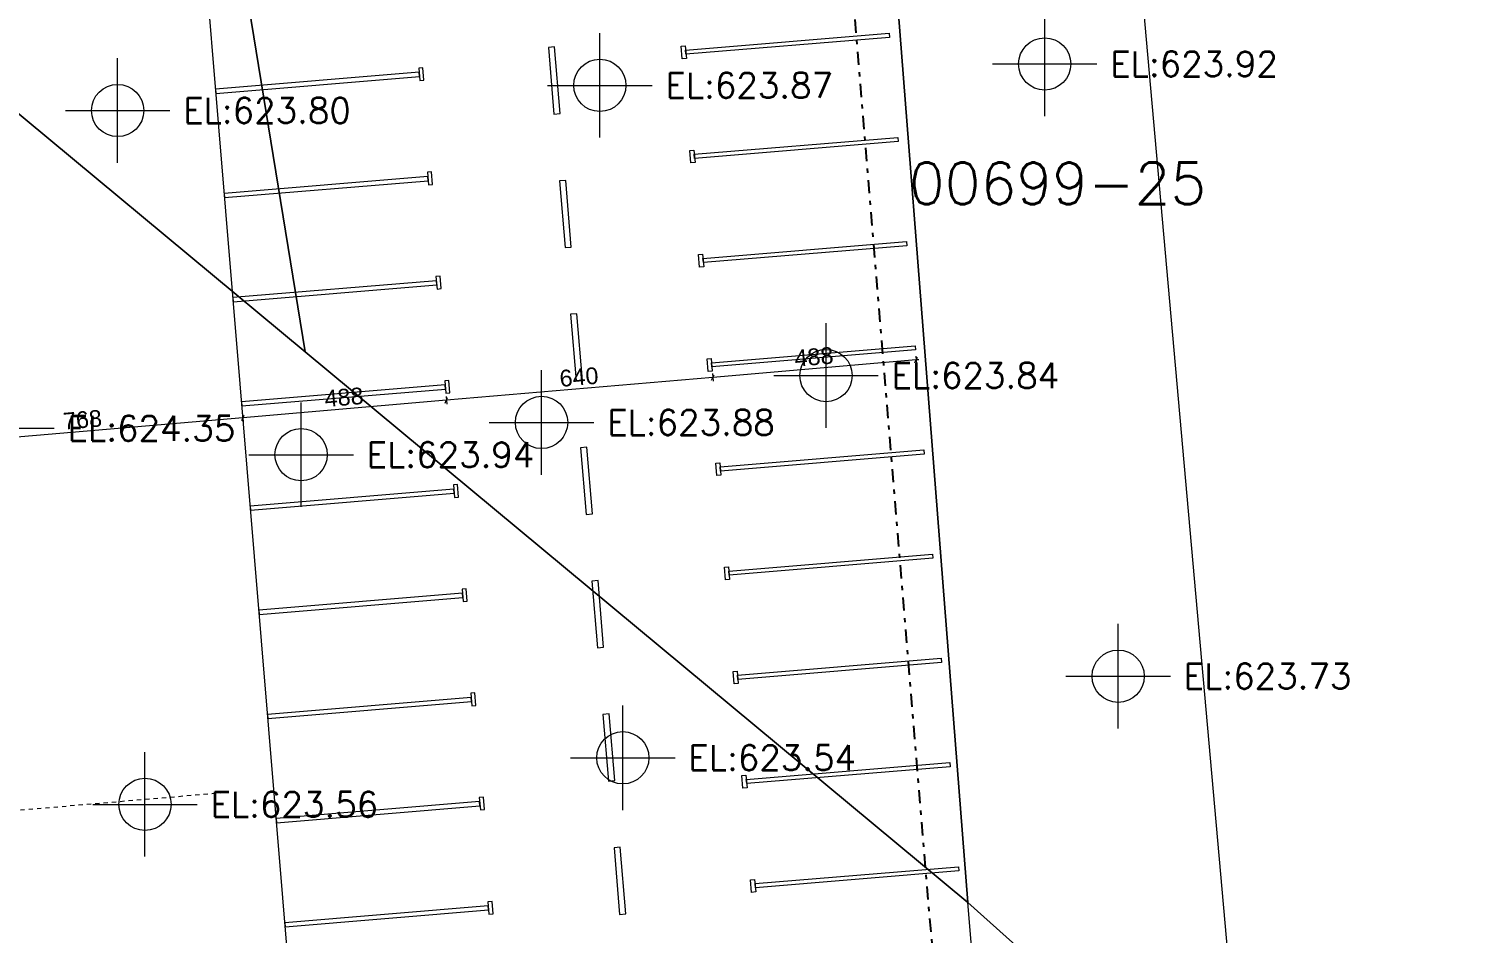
# Model space of a CAD drawing. Header units: metres. Extents: x 7516628 to 7516794, y 4692096 to 4692450.
# Drawn here: x 7516728.59 to 7516762.82, y 4692247.85 to 4692269.49 of the extents above; entities that cross this region are included whole.
import ezdxf

# ---------------------------------------------------------------- set-up
doc = ezdxf.new("R2010")
doc.units = ezdxf.units.M
doc.linetypes.add('Dot & Dashed', pattern=[670.277762, 317.5, -176.388889, 0, -176.388874])
doc.linetypes.add('HIDDEN', pattern=[0.375, 0.25, -0.125])
for name, color, linetype, lineweight in [('dtm label', 1, 'Continuous', 0), ('New_2D Drafting - General_Pen_No__68', 20, 'Continuous', 0), ('New_Dimensioning - General', 7, 'Continuous', 0), ('New_Dimensioning - General_Pen_No__1', 7, 'Continuous', 0), ('New_Dimensioning - General_Pen_No__142', 8, 'Continuous', 0), ('New_Dimensioning - General_Pen_No__161', 251, 'Continuous', 0), ('New_Drawing & Figure_Pen_No__58', 12, 'Continuous', 0), ('New_Structural - Bearing', 7, 'Continuous', 0), ('New_Structural - Bearing_Pen_No__1', 7, 'Continuous', 0), ('New_Structural - Bearing_Pen_No__184', 254, 'Continuous', 0), ('niveleta lartesite', 5, 'Continuous', 0), ('nr parcela', 7, 'Continuous', 0), ('Parcela Baze', 7, 'Continuous', 0), ('projekt', 7, 'Continuous', 0)]:
    doc.layers.add(name, color=color, linetype=linetype, lineweight=lineweight)
doc.styles.add('GENERATED_STYLE_1', font='arial.ttf')
doc.styles.get("Standard").update_dxf_attribs({"font": 'simplex.shx'})
doc.dimstyles.new('GENERATED_STYLE__1', dxfattribs={"dimtxt": 400, "dimasz": 95, "dimexe": 0.18, "dimexo": 100000, "dimgap": 0, "dimtad": 1, "dimdec": 0, "dimlfac": 0.1, "dimzin": 0, "dimdsep": 46, "dimtxsty": 'GENERATED_STYLE_1', "dimblk": 'ARROWHEAD_2', "dimblk1": 'ARROWHEAD_2', "dimblk2": 'ARROWHEAD_2', "dimcen": 0.09, "dimclrd": 251, "dimclre": 251, "dimclrt": 7, "dimadec": 0, "dimazin": 0, "dimtfac": 1, "dimtdec": 4, "dimtmove": 0, "dimatfit": 3, "dimfxl": 1, "dimtolj": 1, "dimtzin": 0, "dimarcsym": 0})

# ---------------------------------------------------------------- blocks, each defined once
blk = doc.blocks.new('Slab_35', base_point=(-22076, 78576))
at = {"layer": 'New_Structural - Bearing_Pen_No__184', "color": 254, "linetype": 'Continuous', "lineweight": 0, "flags": 128}
blk.add_lwpolyline([(-22076, 78576), (-46304, 74555), (-45595, 72138), (-25760, 75431), (-17612, 45683), (-7877, 10142), (-11542, 9138), (-8829, -768), (-6017, -26230), (-4312, -41660), (379, -96771), (-19549, -98468), (-19555, -98392), (-19753, -98424), (-19722, -98794), (405, -97073), (412, -97157), (8023, -96506), (0, 0), (-2953, 11491), (-19643, 76446), (-19812, 77101, 0.388951)], format="xyb", close=True, dxfattribs=at)
blk = doc.blocks.new('Slab_40', base_point=(6883, -82797))
at = {"layer": 'New_Structural - Bearing_Pen_No__1', "color": 7, "linetype": 'Continuous', "lineweight": 13, "flags": 128}
blk.add_lwpolyline([(6883, -82797), (11749, -82392), (11740, -82293), (6875, -82697)], close=True, dxfattribs=at)
blk = doc.blocks.new('Slab_41', base_point=(11732, -82193))
at = {"layer": 'New_Structural - Bearing_Pen_No__1', "color": 7, "linetype": 'Continuous', "lineweight": 13, "flags": 128}
blk.add_lwpolyline([(11732, -82193), (11757, -82492), (11857, -82484), (11832, -82185)], close=True, dxfattribs=at)
blk = doc.blocks.new('Slab_42', base_point=(6676, -80305))
at = {"layer": 'New_Structural - Bearing_Pen_No__1', "color": 7, "linetype": 'Continuous', "lineweight": 13, "flags": 128}
blk.add_lwpolyline([(6676, -80305), (11542, -79901), (11533, -79801), (6668, -80206)], close=True, dxfattribs=at)
blk = doc.blocks.new('Slab_43', base_point=(11525, -79702))
at = {"layer": 'New_Structural - Bearing_Pen_No__1', "color": 7, "linetype": 'Continuous', "lineweight": 13, "flags": 128}
blk.add_lwpolyline([(11525, -79702), (11550, -80001), (11650, -79992), (11625, -79693)], close=True, dxfattribs=at)
blk = doc.blocks.new('Slab_44', base_point=(6470, -77814))
at = {"layer": 'New_Structural - Bearing_Pen_No__1', "color": 7, "linetype": 'Continuous', "lineweight": 13, "flags": 128}
blk.add_lwpolyline([(6470, -77814), (11335, -77410), (11327, -77310), (6461, -77714)], close=True, dxfattribs=at)
blk = doc.blocks.new('Slab_45', base_point=(11319, -77210))
at = {"layer": 'New_Structural - Bearing_Pen_No__1', "color": 7, "linetype": 'Continuous', "lineweight": 13, "flags": 128}
blk.add_lwpolyline([(11319, -77210), (11344, -77509), (11443, -77501), (11418, -77202)], close=True, dxfattribs=at)
blk = doc.blocks.new('Slab_46', base_point=(6263, -75323))
at = {"layer": 'New_Structural - Bearing_Pen_No__1', "color": 7, "linetype": 'Continuous', "lineweight": 13, "flags": 128}
blk.add_lwpolyline([(6263, -75323), (11128, -74918), (11120, -74818), (6254, -75223)], close=True, dxfattribs=at)
blk = doc.blocks.new('Slab_47', base_point=(11112, -74719))
at = {"layer": 'New_Structural - Bearing_Pen_No__1', "color": 7, "linetype": 'Continuous', "lineweight": 13, "flags": 128}
blk.add_lwpolyline([(11112, -74719), (11137, -75018), (11236, -75009), (11211, -74711)], close=True, dxfattribs=at)
blk = doc.blocks.new('Slab_48', base_point=(6055, -72831))
at = {"layer": 'New_Structural - Bearing_Pen_No__1', "color": 7, "linetype": 'Continuous', "lineweight": 13, "flags": 128}
blk.add_lwpolyline([(6055, -72831), (10921, -72427), (10913, -72327), (6047, -72732)], close=True, dxfattribs=at)
blk = doc.blocks.new('Slab_49', base_point=(10905, -72227))
at = {"layer": 'New_Structural - Bearing_Pen_No__1', "color": 7, "linetype": 'Continuous', "lineweight": 13, "flags": 128}
blk.add_lwpolyline([(10905, -72227), (10929, -72526), (11029, -72518), (11004, -72219)], close=True, dxfattribs=at)
blk = doc.blocks.new('Slab_50', base_point=(5848, -70340))
at = {"layer": 'New_Structural - Bearing_Pen_No__1', "color": 7, "linetype": 'Continuous', "lineweight": 13, "flags": 128}
blk.add_lwpolyline([(5848, -70340), (10714, -69935), (10706, -69836), (5840, -70240)], close=True, dxfattribs=at)
blk = doc.blocks.new('Slab_51', base_point=(10697, -69736))
at = {"layer": 'New_Structural - Bearing_Pen_No__1', "color": 7, "linetype": 'Continuous', "lineweight": 13, "flags": 128}
blk.add_lwpolyline([(10697, -69736), (10722, -70035), (10822, -70027), (10797, -69728)], close=True, dxfattribs=at)
blk = doc.blocks.new('Slab_52', base_point=(5640, -67848))
at = {"layer": 'New_Structural - Bearing_Pen_No__1', "color": 7, "linetype": 'Continuous', "lineweight": 13, "flags": 128}
blk.add_lwpolyline([(5640, -67848), (10506, -67444), (10498, -67344), (5632, -67749)], close=True, dxfattribs=at)
blk = doc.blocks.new('Slab_53', base_point=(10489, -67245))
at = {"layer": 'New_Structural - Bearing_Pen_No__1', "color": 7, "linetype": 'Continuous', "lineweight": 13, "flags": 128}
blk.add_lwpolyline([(10489, -67245), (10514, -67544), (10614, -67535), (10589, -67236)], close=True, dxfattribs=at)
blk = doc.blocks.new('Slab_54', base_point=(5433, -65357))
at = {"layer": 'New_Structural - Bearing_Pen_No__1', "color": 7, "linetype": 'Continuous', "lineweight": 13, "flags": 128}
blk.add_lwpolyline([(5433, -65357), (10299, -64953), (10291, -64853), (5425, -65257)], close=True, dxfattribs=at)
blk = doc.blocks.new('Slab_55', base_point=(10282, -64753))
at = {"layer": 'New_Structural - Bearing_Pen_No__1', "color": 7, "linetype": 'Continuous', "lineweight": 13, "flags": 128}
blk.add_lwpolyline([(10282, -64753), (10307, -65052), (10407, -65044), (10382, -64745)], close=True, dxfattribs=at)
blk = doc.blocks.new('Slab_56', base_point=(5226, -62866))
at = {"layer": 'New_Structural - Bearing_Pen_No__1', "color": 7, "linetype": 'Continuous', "lineweight": 13, "flags": 128}
blk.add_lwpolyline([(5226, -62866), (10092, -62461), (10084, -62362), (5218, -62766)], close=True, dxfattribs=at)
blk = doc.blocks.new('Slab_57', base_point=(10075, -62262))
at = {"layer": 'New_Structural - Bearing_Pen_No__1', "color": 7, "linetype": 'Continuous', "lineweight": 13, "flags": 128}
blk.add_lwpolyline([(10075, -62262), (10100, -62561), (10200, -62553), (10175, -62254)], close=True, dxfattribs=at)
blk = doc.blocks.new('Slab_110', base_point=(22994, -81457))
at = {"layer": 'New_Structural - Bearing_Pen_No__1', "color": 7, "linetype": 'Continuous', "lineweight": 13, "flags": 128}
blk.add_lwpolyline([(22994, -81457), (18128, -81862), (18120, -81762), (22985, -81357)], close=True, dxfattribs=at)
blk = doc.blocks.new('Slab_111', base_point=(18111, -81662))
at = {"layer": 'New_Structural - Bearing_Pen_No__1', "color": 7, "linetype": 'Continuous', "lineweight": 13, "flags": 128}
blk.add_lwpolyline([(18111, -81662), (18136, -81961), (18037, -81970), (18012, -81671)], close=True, dxfattribs=at)
blk = doc.blocks.new('Slab_112', base_point=(22786, -78965))
at = {"layer": 'New_Structural - Bearing_Pen_No__1', "color": 7, "linetype": 'Continuous', "lineweight": 13, "flags": 128}
blk.add_lwpolyline([(22786, -78965), (17921, -79370), (17912, -79271), (22778, -78866)], close=True, dxfattribs=at)
blk = doc.blocks.new('Slab_113', base_point=(17904, -79171))
at = {"layer": 'New_Structural - Bearing_Pen_No__1', "color": 7, "linetype": 'Continuous', "lineweight": 13, "flags": 128}
blk.add_lwpolyline([(17904, -79171), (17929, -79470), (17829, -79478), (17804, -79179)], close=True, dxfattribs=at)
blk = doc.blocks.new('Slab_114', base_point=(22578, -76474))
at = {"layer": 'New_Structural - Bearing_Pen_No__1', "color": 7, "linetype": 'Continuous', "lineweight": 13, "flags": 128}
blk.add_lwpolyline([(22578, -76474), (17712, -76879), (17704, -76779), (22570, -76374)], close=True, dxfattribs=at)
blk = doc.blocks.new('Slab_115', base_point=(17696, -76680))
at = {"layer": 'New_Structural - Bearing_Pen_No__1', "color": 7, "linetype": 'Continuous', "lineweight": 13, "flags": 128}
blk.add_lwpolyline([(17696, -76680), (17721, -76979), (17621, -76987), (17596, -76688)], close=True, dxfattribs=at)
blk = doc.blocks.new('Slab_116', base_point=(22371, -73983))
at = {"layer": 'New_Structural - Bearing_Pen_No__1', "color": 7, "linetype": 'Continuous', "lineweight": 13, "flags": 128}
blk.add_lwpolyline([(22371, -73983), (17505, -74388), (17497, -74288), (22362, -73883)], close=True, dxfattribs=at)
blk = doc.blocks.new('Slab_117', base_point=(17488, -74188))
at = {"layer": 'New_Structural - Bearing_Pen_No__1', "color": 7, "linetype": 'Continuous', "lineweight": 13, "flags": 128}
blk.add_lwpolyline([(17488, -74188), (17513, -74487), (17414, -74496), (17389, -74197)], close=True, dxfattribs=at)
blk = doc.blocks.new('Slab_118', base_point=(22163, -71491))
at = {"layer": 'New_Structural - Bearing_Pen_No__1', "color": 7, "linetype": 'Continuous', "lineweight": 13, "flags": 128}
blk.add_lwpolyline([(22163, -71491), (17298, -71896), (17289, -71797), (22155, -71392)], close=True, dxfattribs=at)
blk = doc.blocks.new('Slab_119', base_point=(17281, -71697))
at = {"layer": 'New_Structural - Bearing_Pen_No__1', "color": 7, "linetype": 'Continuous', "lineweight": 13, "flags": 128}
blk.add_lwpolyline([(17281, -71697), (17306, -71996), (17206, -72004), (17181, -71705)], close=True, dxfattribs=at)
blk = doc.blocks.new('Slab_120', base_point=(21956, -69000))
at = {"layer": 'New_Structural - Bearing_Pen_No__1', "color": 7, "linetype": 'Continuous', "lineweight": 13, "flags": 128}
blk.add_lwpolyline([(21956, -69000), (17090, -69405), (17082, -69305), (21947, -68900)], close=True, dxfattribs=at)
blk = doc.blocks.new('Slab_121', base_point=(17074, -69206))
at = {"layer": 'New_Structural - Bearing_Pen_No__1', "color": 7, "linetype": 'Continuous', "lineweight": 13, "flags": 128}
blk.add_lwpolyline([(17074, -69206), (17098, -69505), (16999, -69513), (16974, -69214)], close=True, dxfattribs=at)
blk = doc.blocks.new('Slab_122', base_point=(21749, -66508))
at = {"layer": 'New_Structural - Bearing_Pen_No__1', "color": 7, "linetype": 'Continuous', "lineweight": 13, "flags": 128}
blk.add_lwpolyline([(21749, -66508), (16884, -66913), (16875, -66814), (21741, -66409)], close=True, dxfattribs=at)
blk = doc.blocks.new('Slab_123', base_point=(16867, -66714))
at = {"layer": 'New_Structural - Bearing_Pen_No__1', "color": 7, "linetype": 'Continuous', "lineweight": 13, "flags": 128}
blk.add_lwpolyline([(16867, -66714), (16892, -67013), (16792, -67021), (16767, -66722)], close=True, dxfattribs=at)
blk = doc.blocks.new('Slab_124', base_point=(21542, -64017))
at = {"layer": 'New_Structural - Bearing_Pen_No__1', "color": 7, "linetype": 'Continuous', "lineweight": 13, "flags": 128}
blk.add_lwpolyline([(21542, -64017), (16676, -64422), (16668, -64322), (21534, -63917)], close=True, dxfattribs=at)
blk = doc.blocks.new('Slab_125', base_point=(16660, -64223))
at = {"layer": 'New_Structural - Bearing_Pen_No__1', "color": 7, "linetype": 'Continuous', "lineweight": 13, "flags": 128}
blk.add_lwpolyline([(16660, -64223), (16685, -64522), (16585, -64530), (16560, -64231)], close=True, dxfattribs=at)
blk = doc.blocks.new('Slab_126', base_point=(21335, -61526))
at = {"layer": 'New_Structural - Bearing_Pen_No__1', "color": 7, "linetype": 'Continuous', "lineweight": 13, "flags": 128}
blk.add_lwpolyline([(21335, -61526), (16469, -61931), (16461, -61831), (21326, -61426)], close=True, dxfattribs=at)
blk = doc.blocks.new('Slab_127', base_point=(16452, -61731))
at = {"layer": 'New_Structural - Bearing_Pen_No__1', "color": 7, "linetype": 'Continuous', "lineweight": 13, "flags": 128}
blk.add_lwpolyline([(16452, -61731), (16477, -62030), (16378, -62039), (16353, -61740)], close=True, dxfattribs=at)
blk = doc.blocks.new('Slab_763', base_point=(13993, -69728))
at = {"layer": 'New_Structural - Bearing_Pen_No__1', "color": 7, "linetype": 'Continuous', "lineweight": 13, "flags": 128}
blk.add_lwpolyline([(13993, -69728), (13860, -68134), (13710, -68146), (13843, -69740)], close=True, dxfattribs=at)
blk = doc.blocks.new('Slab_764', base_point=(13726, -66539))
at = {"layer": 'New_Structural - Bearing_Pen_No__1', "color": 7, "linetype": 'Continuous', "lineweight": 13, "flags": 128}
blk.add_lwpolyline([(13726, -66539), (13593, -64945), (13444, -64957), (13577, -66552)], close=True, dxfattribs=at)
blk = doc.blocks.new('Slab_765', base_point=(13460, -63350))
at = {"layer": 'New_Structural - Bearing_Pen_No__1', "color": 7, "linetype": 'Continuous', "lineweight": 13, "flags": 128}
blk.add_lwpolyline([(13460, -63350), (13326, -61756), (13177, -61768), (13310, -63363)], close=True, dxfattribs=at)
blk = doc.blocks.new('Slab_769', base_point=(15031, -82486))
at = {"layer": 'New_Structural - Bearing_Pen_No__1', "color": 7, "linetype": 'Continuous', "lineweight": 13, "flags": 128}
blk.add_lwpolyline([(15031, -82486), (14898, -80891), (14748, -80904), (14882, -82498)], close=True, dxfattribs=at)
blk = doc.blocks.new('Slab_770', base_point=(14765, -79297))
at = {"layer": 'New_Structural - Bearing_Pen_No__1', "color": 7, "linetype": 'Continuous', "lineweight": 13, "flags": 128}
blk.add_lwpolyline([(14765, -79297), (14631, -77703), (14482, -77715), (14615, -79309)], close=True, dxfattribs=at)
blk = doc.blocks.new('Slab_771', base_point=(14498, -76108))
at = {"layer": 'New_Structural - Bearing_Pen_No__1', "color": 7, "linetype": 'Continuous', "lineweight": 13, "flags": 128}
blk.add_lwpolyline([(14498, -76108), (14365, -74514), (14215, -74526), (14349, -76121)], close=True, dxfattribs=at)
blk = doc.blocks.new('Slab_772', base_point=(14231, -72919))
at = {"layer": 'New_Structural - Bearing_Pen_No__1', "color": 7, "linetype": 'Continuous', "lineweight": 13, "flags": 128}
blk.add_lwpolyline([(14231, -72919), (14098, -71325), (13949, -71337), (14082, -72932)], close=True, dxfattribs=at)
blk = doc.blocks.new('*D861')
at = {"layer": 'New_Dimensioning - General_Pen_No__142', "color": 8, "linetype": 'Continuous', "lineweight": 13}
for p, q in [((21946, -69305), (22007, -69174)), ((17082, -69723), (17143, -69592))]:
    blk.add_line(p, q, dxfattribs=at)
at = {"layer": 'New_Dimensioning - General_Pen_No__161', "color": 251, "linetype": 'Continuous', "lineweight": 13}
for p, q in [((21976, -69240), (17112, -69658)), ((21968, -69146), (21984, -69333)), ((22037, -69234), (21976, -69240)), ((17104, -69564), (17120, -69751))]:
    blk.add_line(p, q, dxfattribs=at)
at = {"layer": 'New_Dimensioning - General_Pen_No__1', "color": 7, "lineweight": 13, "insert": (19082, -69408), "char_height": 400, "attachment_point": 7, "rotation": 4.9118, "style": 'GENERATED_STYLE_1'}
blk.add_mtext('\\A1;488', dxfattribs=at)
blk = doc.blocks.new('ARROWHEAD_2')
at = {"color": 0, "linetype": 'Continuous', "lineweight": 0}
for p, q in [((0, 0), (-1, 0)), ((-0.38, -0.66), (0.38, 0.66))]:
    blk.add_line(p, q, dxfattribs=at)
blk = doc.blocks.new('*D862')
at = {"layer": 'New_Dimensioning - General_Pen_No__142', "color": 8, "linetype": 'Continuous', "lineweight": 13}
for p, q in [((17082, -69723), (17143, -69592)), ((10707, -70271), (10768, -70140))]:
    blk.add_line(p, q, dxfattribs=at)
at = {"layer": 'New_Dimensioning - General_Pen_No__161', "color": 251, "linetype": 'Continuous', "lineweight": 13}
for p, q in [((21976, -69240), (17112, -69658)), ((17112, -69658), (10737, -70205)), ((17104, -69564), (17120, -69751))]:
    blk.add_line(p, q, dxfattribs=at)
at = {"layer": 'New_Dimensioning - General_Pen_No__1', "color": 7, "lineweight": 13, "insert": (13462, -69891), "char_height": 400, "attachment_point": 7, "rotation": 4.9118, "style": 'GENERATED_STYLE_1'}
blk.add_mtext('\\A1;640', dxfattribs=at)
blk = doc.blocks.new('*D863')
at = {"layer": 'New_Dimensioning - General_Pen_No__142', "color": 8, "linetype": 'Continuous', "lineweight": 13}
for p, q in [((10707, -70271), (10768, -70140)), ((5842, -70689), (5903, -70558))]:
    blk.add_line(p, q, dxfattribs=at)
at = {"layer": 'New_Dimensioning - General_Pen_No__161', "color": 251, "linetype": 'Continuous', "lineweight": 13}
for p, q in [((17112, -69658), (10737, -70205)), ((10729, -70112), (10745, -70299)), ((10737, -70205), (5873, -70623))]:
    blk.add_line(p, q, dxfattribs=at)
at = {"layer": 'New_Dimensioning - General_Pen_No__1', "color": 7, "lineweight": 13, "insert": (7842, -70374), "char_height": 400, "attachment_point": 7, "rotation": 4.9118, "style": 'GENERATED_STYLE_1'}
blk.add_mtext('\\A1;488', dxfattribs=at)
blk = doc.blocks.new('*D864')
at = {"layer": 'New_Dimensioning - General_Pen_No__142', "color": 8, "linetype": 'Continuous', "lineweight": 13}
for p, q in [((5842, -70689), (5903, -70558)), ((-1807, -71346), (-1745, -71215))]:
    blk.add_line(p, q, dxfattribs=at)
at = {"layer": 'New_Dimensioning - General_Pen_No__161', "color": 251, "linetype": 'Continuous', "lineweight": 13}
for p, q in [((10737, -70205), (5873, -70623)), ((5873, -70623), (-1776, -71281)), ((5865, -70530), (5881, -70717)), ((-1784, -71187), (-1768, -71374))]:
    blk.add_line(p, q, dxfattribs=at)
at = {"layer": 'New_Dimensioning - General_Pen_No__1', "color": 7, "lineweight": 13, "char_height": 400, "attachment_point": 7, "rotation": 4.9118, "style": 'GENERATED_STYLE_1'}
for s, insert in [('\\A1;768', (1586, -70912)), ('\\A1;25', (-1747, -71198))]:
    blk.add_mtext(s, dxfattribs=dict(at, insert=insert))
blk = doc.blocks.new('A$C11597C86')
at = {"layer": 'New_2D Drafting - General_Pen_No__68', "color": 20, "linetype": 'HIDDEN', "lineweight": 20}
blk.add_line((105064.8, -77532.3), (131393.8, -75269.7), dxfattribs=at)
at = {"layer": 'New_Drawing & Figure_Pen_No__58', "color": 12, "linetype": 'Dot & Dashed', "lineweight": 25, "flags": 128}
blk.add_lwpolyline([(161005.8, -220534.1), (148309.8, -77908), (141260.7, 6886.8), (128599.3, 55612.9), (128534.2, 55593), (114816.7, 109356.5), (71029.6, 102087.9), (68551.8, 101645.5), (73236, 84668.8), (85462, 42989.5), (97305.9, -251.6), (101619.7, -39309.5), (117916.4, -230737.2)], close=True, dxfattribs=at)
at = {"layer": 'New_Structural - Bearing', "color": 254, "linetype": 'Continuous', "lineweight": 0}
blk.add_blockref('Slab_35', (103961.8, 82893.1), dxfattribs=at)
at = {"layer": 'New_Structural - Bearing', "color": 7, "linetype": 'Continuous', "lineweight": 13}
for name, p in [('Slab_126', (147372.4, -57209.1)), ('Slab_765', (139497.7, -59033.6)), ('Slab_127', (142490.2, -57414.8)), ('Slab_56', (131264, -58549.1)), ('Slab_57', (136113.1, -57945.3)), ('Slab_124', (147579.8, -59700.5)), ('Slab_125', (142697.6, -59906.2)), ('Slab_54', (131471.1, -61040.5)), ('Slab_55', (136320.2, -60436.7)), ('Slab_764', (139764.3, -62222.5)), ('Slab_122', (147787.2, -62191.8)), ('Slab_123', (142905, -62397.6)), ('Slab_53', (136527.3, -62928.1)), ('Slab_52', (131678.2, -63531.9)), ('Slab_763', (140030.9, -65411.4)), ('Slab_120', (147993.7, -64683.3)), ('Slab_121', (143111.4, -64889)), ('Slab_50', (131886.2, -66023.2)), ('Slab_51', (136735.4, -65419.4)), ('Slab_772', (140269.4, -68602.6)), ('Slab_118', (148201.1, -67174.7)), ('Slab_119', (143318.8, -67380.4)), ('Slab_48', (132093.4, -68514.6)), ('Slab_49', (136942.5, -67910.8)), ('Slab_116', (148408.5, -69666.1)), ('Slab_117', (143526.2, -69871.8)), ('Slab_47', (137149.6, -70402.2)), ('Slab_771', (140536, -71791.5)), ('Slab_46', (132300.5, -71006)), ('Slab_114', (148615.8, -72157.4)), ('Slab_115', (143733.6, -72363.2)), ('Slab_45', (137356.7, -72893.6)), ('Slab_44', (132507.6, -73497.4)), ('Slab_770', (140802.5, -74980.4)), ('Slab_112', (148824.1, -74648.8)), ('Slab_113', (143941.9, -74854.5)), ('Slab_42', (132713.8, -75988.9)), ('Slab_43', (137562.9, -75385.1)), ('Slab_769', (141069.1, -78169.2)), ('Slab_110', (149031.5, -77140.1)), ('Slab_111', (144149.3, -77345.8)), ('Slab_40', (132920.9, -78480.3)), ('Slab_41', (137770, -77876.5))]:
    blk.add_blockref(name, p, dxfattribs=at)
at = {"layer": 'New_Dimensioning - General', "color": 251, "linetype": 'Continuous', "lineweight": 13}
for base, p1, p2, picture, middle in [((124261.9, -66964.2), (131886.2, -66023.2), (122683, -48591.6), '*D864', (128061.3, -66356.7)), ((143150.3, -65341), (147993.7, -64683.3), (143111.4, -64889), '*D861', (145557.3, -64853.1)), ((136775.1, -65888.9), (143111.4, -64889), (136751.9, -65618.7), '*D862', (139937.7, -65336.1)), ((131910.6, -66306.9), (136751.9, -65618.7), (131886.2, -66023.2), '*D863', (134317.9, -65819))]:
    dim = blk.add_linear_dim(base=base, p1=p1, p2=p2, angle=184.91179, dimstyle='GENERATED_STYLE__1', dxfattribs=at)
    dim.commit()
    dim.dimension.update_dxf_attribs({"geometry": picture, "text_midpoint": middle, "dimtype": 128, "text_rotation": 4.91179, "insert": (126037.9, 4316.6)})

msp = doc.modelspace()

# ---------------------------------------------------------------- block references
at = {"layer": 'projekt', "xscale": 0.001, "yscale": 0.001, "zscale": 0.001}
msp.add_blockref('A$C11597C86', (7516601.811, 4692326.488), dxfattribs=at)

# ---------------------------------------------------------------- next in the draw order: linework, layer by layer
at = {"layer": 'dtm label', "color": 1, "linetype": 'Continuous', "lineweight": 0}
for p, q in [((7516752.897, 4692267.392, 623.916), (7516752.897, 4692269.892, 623.916)), ((7516742.257, 4692266.881, 623.873), (7516742.257, 4692269.381, 623.873)), ((7516730.723, 4692266.279, 623.804), (7516730.723, 4692268.779, 623.804)), ((7516751.647, 4692268.642, 623.916), (7516754.147, 4692268.642, 623.916)), ((7516741.007, 4692268.131, 623.873), (7516743.507, 4692268.131, 623.873)), ((7516729.473, 4692267.529, 623.804), (7516731.973, 4692267.529, 623.804)), ((7516754.655, 4692252.753, 623.733), (7516754.655, 4692255.253, 623.733)), ((7516753.405, 4692254.003, 623.733), (7516755.905, 4692254.003, 623.733)), ((7516742.807, 4692250.803, 623.537), (7516742.807, 4692253.303, 623.537)), ((7516731.377, 4692249.688, 623.564), (7516731.377, 4692252.188, 623.564)), ((7516741.557, 4692252.053, 623.537), (7516744.057, 4692252.053, 623.537)), ((7516730.127, 4692250.938, 623.564), (7516732.627, 4692250.938, 623.564))]:
    msp.add_line(p, q, dxfattribs=at)
for centre in [(7516752.897, 4692268.642, 623.916), (7516742.257, 4692268.131, 623.873), (7516730.723, 4692267.529, 623.804), (7516754.655, 4692254.003, 623.733), (7516742.807, 4692252.053, 623.537), (7516731.377, 4692250.938, 623.564)]:
    msp.add_circle(centre, 0.625, dxfattribs=at)
at = {"layer": 'niveleta lartesite', "color": 5, "linetype": 'Continuous', "lineweight": 0}
for p, q in [((7516747.667, 4692259.942, 623.842), (7516747.667, 4692262.442, 623.842)), ((7516740.863, 4692258.82, 623.884), (7516740.863, 4692261.32, 623.884)), ((7516746.417, 4692261.192, 623.842), (7516748.917, 4692261.192, 623.842)), ((7516735.112, 4692258.049, 623.939), (7516735.112, 4692260.549, 623.939)), ((7516726.707, 4692259.93, 624.347), (7516729.207, 4692259.93, 624.347)), ((7516739.613, 4692260.07, 623.884), (7516742.113, 4692260.07, 623.884)), ((7516733.862, 4692259.299, 623.939), (7516736.362, 4692259.299, 623.939))]:
    msp.add_line(p, q, dxfattribs=at)
for centre in [(7516747.667, 4692261.192, 623.842), (7516740.863, 4692260.07, 623.884), (7516735.112, 4692259.299, 623.939)]:
    msp.add_circle(centre, 0.625, dxfattribs=at)
at = {"layer": 'Parcela Baze', "flags": 128}
for points in [[(7516718.331, 4692435.856), (7516674.68, 4692428.97), (7516672.2, 4692428.54), (7516676.8, 4692411.54), (7516688.82, 4692369.8), (7516700.45, 4692326.5), (7516700.84, 4692322.801), (7516704.59, 4692287.19), (7516735.21, 4692261.76), (7516728.88, 4692300.6), (7516744.84, 4692311.44), (7516742.12, 4692328.76), (7516742.58, 4692340.74), (7516732.02, 4692382.21)], [(7516748.453, 4692281.994), (7516744.44, 4692333.42), (7516742.58, 4692340.74), (7516742.12, 4692328.76), (7516744.84, 4692311.44), (7516728.88, 4692300.6), (7516735.21, 4692261.76), (7516751.06, 4692248.59)], [(7516748.453, 4692281.994), (7516744.44, 4692333.42), (7516742.58, 4692340.74), (7516742.12, 4692328.76), (7516744.84, 4692311.44), (7516728.88, 4692300.6), (7516735.21, 4692261.76), (7516751.06, 4692248.59)], [(7516751.06, 4692248.59), (7516735.21, 4692261.76), (7516704.59, 4692287.19), (7516717.14, 4692130.48), (7516739.53, 4692135.32), (7516760.35, 4692138.04)], [(7516751.06, 4692248.59), (7516735.21, 4692261.76), (7516704.59, 4692287.19), (7516717.14, 4692130.48), (7516739.53, 4692135.32), (7516760.35, 4692138.04)], [(7516754.672, 4692276.664), (7516748.453, 4692281.994), (7516751.06, 4692248.59), (7516757.7, 4692242.649)], [(7516754.672, 4692276.664), (7516748.453, 4692281.994), (7516751.06, 4692248.59), (7516757.7, 4692242.649)]]:
    msp.add_lwpolyline(points, close=True, dxfattribs=at)

# ---------------------------------------------------------------- next in the draw order: texts
at = {"layer": 'dtm label', "color": 1, "linetype": 'Continuous', "lineweight": 0, "char_height": 0.6, "attachment_point": 4}
for s, insert in [('EL:623.92', (7516754.465, 4692268.642, 623.916)), ('EL:623.87', (7516743.825, 4692268.131, 623.873)), ('EL:623.80', (7516732.291, 4692267.529, 623.804)), ('EL:623.73', (7516756.222, 4692254.003, 623.733)), ('EL:623.54', (7516744.374, 4692252.053, 623.537)), ('EL:623.56', (7516732.944, 4692250.938, 623.564))]:
    msp.add_mtext(s, dxfattribs=dict(at, insert=insert))
at = {"layer": 'niveleta lartesite', "color": 5, "linetype": 'Continuous', "lineweight": 0, "char_height": 0.6, "attachment_point": 4}
for s, insert in [('EL:623.84', (7516749.234, 4692261.192, 623.842)), ('EL:623.88', (7516742.431, 4692260.07, 623.884)), ('EL:624.35', (7516729.525, 4692259.93, 624.347)), ('EL:623.94', (7516736.679, 4692259.299, 623.939))]:
    msp.add_mtext(s, dxfattribs=dict(at, insert=insert))
at = {"layer": 'nr parcela'}
msp.add_text('00699-25', height=1, dxfattribs=at).set_placement((7516749.648, 4692265.289))

doc.saveas('drawing.dxf')
